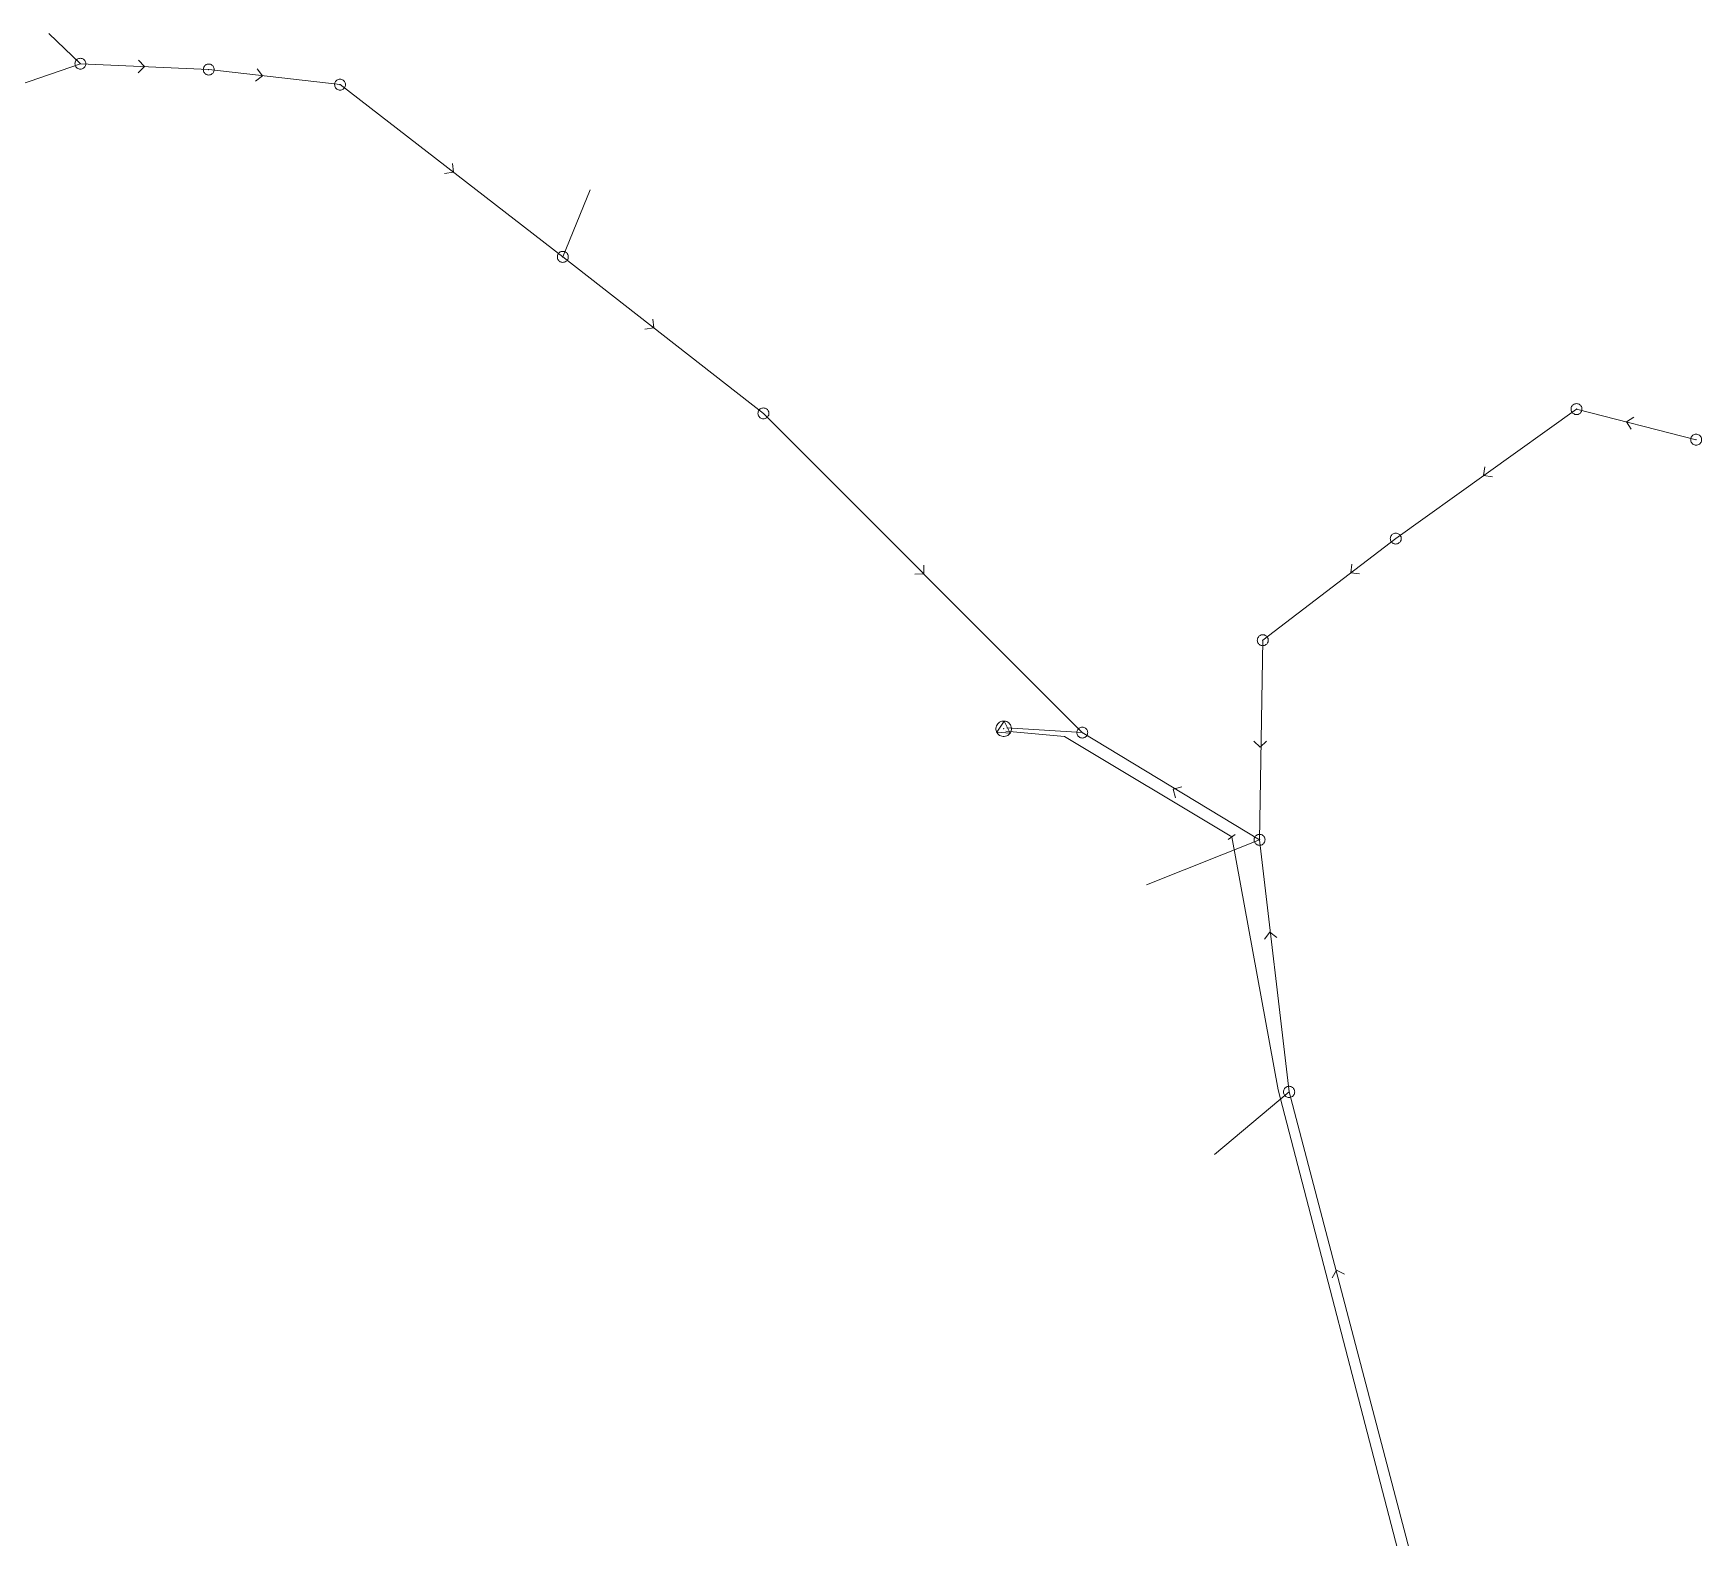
# Model space of a CAD drawing. Header units: metres. Extents: x 25504150 to 25508618, y 6694193 to 6702753.
# Drawn here: x 25507587.8 to 25507727.9, y 6700040.9 to 6700167.3 of the extents above; entities that cross this region are included whole.
import ezdxf

# ---------------------------------------------------------------- set-up
doc = ezdxf.new("R2010")
doc.units = ezdxf.units.M
for name, pattern in [('Paineviemariputket', [0]), ('Paineviemarivarusteet', [0]), ('Psewer_node', [0]), ('Sewer_node', [0]), ('Viemariputket', [0]), ('Viemarivarusteet', [0])]:
    doc.linetypes.add(name, pattern=pattern)
for name, color, linetype, lineweight in [('Paineviemariputket', 7, 'Paineviemariputket', 0), ('Paineviemarivarusteet', 7, 'Paineviemarivarusteet', 0), ('Psewer_node', 7, 'Psewer_node', 0), ('Sewer_node', 7, 'Sewer_node', 0), ('Viemariputket', 7, 'Viemariputket', 0), ('Viemarivarusteet', 7, 'Viemarivarusteet', 0)]:
    doc.layers.add(name, color=color, linetype=linetype, lineweight=lineweight)

msp = doc.modelspace()

# ---------------------------------------------------------------- linework, layer by layer
at = {"layer": 'Paineviemariputket', "color": 1, "linetype": 'Continuous', "lineweight": 15, "flags": 128}
msp.add_lwpolyline([(25507602.35, 6699827.31), (25507629.14, 6699866.3), (25507662.29, 6699901.94), (25507682.75, 6699967.89), (25507701.31, 6700016.16), (25507702.57, 6700039.22), (25507692.34, 6700078.55), (25507688.44, 6700099.8)], dxfattribs=at)
at = {"layer": 'Paineviemariputket', "color": 1, "linetype": 'Continuous', "lineweight": 15}
msp.add_polyline3d([(25507669.48, 6700108.7, -40.38), (25507674.4, 6700108.23, 0), (25507688.44, 6700099.8, 0)], dxfattribs=at)
at = {"layer": 'Paineviemarivarusteet', "color": 32, "true_color": 0xb46600}
msp.add_point((25507669.29, 6700108.89), dxfattribs=at)
at = {"layer": 'Paineviemarivarusteet', "color": 1}
msp.add_point((25507688.44, 6700099.8), dxfattribs=at)
at = {"layer": 'Psewer_node', "color": 14, "linetype": 'Continuous', "true_color": 0xa60000}
for p, q in [((25507668.7, 6700108.6), (25507669.34, 6700109.54)), ((25507669.83, 6700108.52), (25507668.7, 6700108.6)), ((25507669.34, 6700109.54), (25507669.83, 6700108.52))]:
    msp.add_line(p, q, dxfattribs=at)
at = {"layer": 'Psewer_node', "color": 18, "linetype": 'Continuous', "true_color": 0x4c0000}
msp.add_line((25507688.13, 6700099.59), (25507688.74, 6700100.01), dxfattribs=at)
at = {"layer": 'Psewer_node', "color": 14, "linetype": 'Continuous', "true_color": 0xa60000, "flags": 128}
msp.add_lwpolyline([(25507669.94, 6700108.84), (25507669.94, 6700108.94), (25507669.92, 6700109.04), (25507669.89, 6700109.14), (25507669.85, 6700109.23), (25507669.78, 6700109.31), (25507669.71, 6700109.39), (25507669.63, 6700109.45), (25507669.54, 6700109.49), (25507669.44, 6700109.52), (25507669.34, 6700109.54), (25507669.24, 6700109.54), (25507669.14, 6700109.52), (25507669.04, 6700109.49), (25507668.95, 6700109.45), (25507668.87, 6700109.38), (25507668.79, 6700109.31), (25507668.73, 6700109.23), (25507668.69, 6700109.14), (25507668.66, 6700109.04), (25507668.64, 6700108.94), (25507668.64, 6700108.84), (25507668.66, 6700108.74), (25507668.69, 6700108.64), (25507668.73, 6700108.55), (25507668.8, 6700108.47), (25507668.87, 6700108.39), (25507668.95, 6700108.33), (25507669.04, 6700108.29), (25507669.14, 6700108.26), (25507669.24, 6700108.24), (25507669.34, 6700108.24), (25507669.44, 6700108.26), (25507669.54, 6700108.29), (25507669.63, 6700108.33), (25507669.71, 6700108.4), (25507669.79, 6700108.47), (25507669.85, 6700108.55), (25507669.89, 6700108.64), (25507669.92, 6700108.74)], close=True, dxfattribs=at)
at = {"layer": 'Sewer_node', "color": 46, "linetype": 'Continuous', "true_color": 0x7f5f00, "flags": 128}
for points, elevation in [([(25507592.2, 6700164.77), (25507592.19, 6700164.84), (25507592.18, 6700164.91), (25507592.15, 6700164.98), (25507592.11, 6700165.04), (25507592.07, 6700165.1), (25507592.01, 6700165.14), (25507591.95, 6700165.18), (25507591.88, 6700165.21), (25507591.81, 6700165.22), (25507591.74, 6700165.23), (25507591.67, 6700165.22), (25507591.6, 6700165.21), (25507591.53, 6700165.18), (25507591.47, 6700165.14), (25507591.41, 6700165.1), (25507591.37, 6700165.04), (25507591.33, 6700164.98), (25507591.3, 6700164.91), (25507591.29, 6700164.84), (25507591.28, 6700164.77), (25507591.29, 6700164.7), (25507591.3, 6700164.63), (25507591.33, 6700164.56), (25507591.37, 6700164.5), (25507591.41, 6700164.44), (25507591.47, 6700164.4), (25507591.53, 6700164.36), (25507591.6, 6700164.33), (25507591.67, 6700164.32), (25507591.74, 6700164.31), (25507591.81, 6700164.32), (25507591.88, 6700164.33), (25507591.95, 6700164.36), (25507592.01, 6700164.4), (25507592.07, 6700164.44), (25507592.11, 6700164.5), (25507592.15, 6700164.56), (25507592.18, 6700164.63), (25507592.19, 6700164.7)], 100), ([(25507602.98, 6700164.28), (25507602.97, 6700164.35), (25507602.96, 6700164.42), (25507602.93, 6700164.49), (25507602.89, 6700164.55), (25507602.85, 6700164.61), (25507602.79, 6700164.65), (25507602.73, 6700164.69), (25507602.66, 6700164.72), (25507602.59, 6700164.73), (25507602.52, 6700164.74), (25507602.45, 6700164.73), (25507602.38, 6700164.72), (25507602.31, 6700164.69), (25507602.25, 6700164.65), (25507602.19, 6700164.61), (25507602.15, 6700164.55), (25507602.11, 6700164.49), (25507602.08, 6700164.42), (25507602.07, 6700164.35), (25507602.06, 6700164.28), (25507602.07, 6700164.21), (25507602.08, 6700164.14), (25507602.11, 6700164.07), (25507602.15, 6700164.01), (25507602.19, 6700163.95), (25507602.25, 6700163.91), (25507602.31, 6700163.87), (25507602.38, 6700163.84), (25507602.45, 6700163.83), (25507602.52, 6700163.82), (25507602.59, 6700163.83), (25507602.66, 6700163.84), (25507602.73, 6700163.87), (25507602.79, 6700163.91), (25507602.85, 6700163.95), (25507602.89, 6700164.01), (25507602.93, 6700164.07), (25507602.96, 6700164.14), (25507602.97, 6700164.21)], 100), ([(25507614.01, 6700163.01), (25507614, 6700163.08), (25507613.99, 6700163.15), (25507613.96, 6700163.22), (25507613.92, 6700163.28), (25507613.88, 6700163.34), (25507613.82, 6700163.38), (25507613.76, 6700163.42), (25507613.69, 6700163.45), (25507613.62, 6700163.46), (25507613.55, 6700163.47), (25507613.48, 6700163.46), (25507613.41, 6700163.45), (25507613.34, 6700163.42), (25507613.28, 6700163.38), (25507613.22, 6700163.34), (25507613.18, 6700163.28), (25507613.14, 6700163.22), (25507613.11, 6700163.15), (25507613.1, 6700163.08), (25507613.09, 6700163.01), (25507613.1, 6700162.94), (25507613.11, 6700162.87), (25507613.14, 6700162.8), (25507613.18, 6700162.74), (25507613.22, 6700162.68), (25507613.28, 6700162.64), (25507613.34, 6700162.6), (25507613.41, 6700162.57), (25507613.48, 6700162.56), (25507613.55, 6700162.55), (25507613.62, 6700162.56), (25507613.69, 6700162.57), (25507613.76, 6700162.6), (25507613.82, 6700162.64), (25507613.88, 6700162.68), (25507613.92, 6700162.74), (25507613.96, 6700162.8), (25507613.99, 6700162.87), (25507614, 6700162.94)], 100), ([(25507632.72, 6700148.54), (25507632.71, 6700148.61), (25507632.7, 6700148.68), (25507632.67, 6700148.75), (25507632.63, 6700148.81), (25507632.59, 6700148.87), (25507632.53, 6700148.91), (25507632.47, 6700148.95), (25507632.4, 6700148.98), (25507632.33, 6700148.99), (25507632.26, 6700149), (25507632.19, 6700148.99), (25507632.12, 6700148.98), (25507632.05, 6700148.95), (25507631.99, 6700148.91), (25507631.93, 6700148.87), (25507631.89, 6700148.81), (25507631.85, 6700148.75), (25507631.82, 6700148.68), (25507631.81, 6700148.61), (25507631.8, 6700148.54), (25507631.81, 6700148.47), (25507631.82, 6700148.4), (25507631.85, 6700148.33), (25507631.89, 6700148.27), (25507631.93, 6700148.21), (25507631.99, 6700148.17), (25507632.05, 6700148.13), (25507632.12, 6700148.1), (25507632.19, 6700148.09), (25507632.26, 6700148.08), (25507632.33, 6700148.09), (25507632.4, 6700148.1), (25507632.47, 6700148.13), (25507632.53, 6700148.17), (25507632.59, 6700148.21), (25507632.63, 6700148.27), (25507632.67, 6700148.33), (25507632.7, 6700148.4), (25507632.71, 6700148.47)], 100), ([(25507649.57, 6700135.39), (25507649.56, 6700135.46), (25507649.55, 6700135.53), (25507649.52, 6700135.6), (25507649.48, 6700135.66), (25507649.44, 6700135.72), (25507649.38, 6700135.76), (25507649.32, 6700135.8), (25507649.25, 6700135.83), (25507649.18, 6700135.84), (25507649.11, 6700135.85), (25507649.04, 6700135.84), (25507648.97, 6700135.83), (25507648.9, 6700135.8), (25507648.84, 6700135.76), (25507648.78, 6700135.72), (25507648.74, 6700135.66), (25507648.7, 6700135.6), (25507648.67, 6700135.53), (25507648.66, 6700135.46), (25507648.65, 6700135.39), (25507648.66, 6700135.32), (25507648.67, 6700135.25), (25507648.7, 6700135.18), (25507648.74, 6700135.12), (25507648.78, 6700135.06), (25507648.84, 6700135.02), (25507648.9, 6700134.98), (25507648.97, 6700134.95), (25507649.04, 6700134.94), (25507649.11, 6700134.93), (25507649.18, 6700134.94), (25507649.25, 6700134.95), (25507649.32, 6700134.98), (25507649.38, 6700135.02), (25507649.44, 6700135.06), (25507649.48, 6700135.12), (25507649.52, 6700135.18), (25507649.55, 6700135.25), (25507649.56, 6700135.32)], 100), ([(25507717.86, 6700135.75), (25507717.85, 6700135.82), (25507717.84, 6700135.89), (25507717.81, 6700135.96), (25507717.77, 6700136.02), (25507717.73, 6700136.08), (25507717.67, 6700136.12), (25507717.61, 6700136.16), (25507717.54, 6700136.19), (25507717.47, 6700136.2), (25507717.4, 6700136.21), (25507717.33, 6700136.2), (25507717.26, 6700136.19), (25507717.19, 6700136.16), (25507717.13, 6700136.12), (25507717.07, 6700136.08), (25507717.03, 6700136.02), (25507716.99, 6700135.96), (25507716.96, 6700135.89), (25507716.95, 6700135.82), (25507716.94, 6700135.75), (25507716.95, 6700135.68), (25507716.96, 6700135.61), (25507716.99, 6700135.54), (25507717.03, 6700135.48), (25507717.07, 6700135.42), (25507717.13, 6700135.38), (25507717.19, 6700135.34), (25507717.26, 6700135.31), (25507717.33, 6700135.3), (25507717.4, 6700135.29), (25507717.47, 6700135.3), (25507717.54, 6700135.31), (25507717.61, 6700135.34), (25507717.67, 6700135.38), (25507717.73, 6700135.42), (25507717.77, 6700135.48), (25507717.81, 6700135.54), (25507717.84, 6700135.61), (25507717.85, 6700135.68)], 39.87), ([(25507727.91, 6700133.18), (25507727.9, 6700133.25), (25507727.89, 6700133.32), (25507727.86, 6700133.39), (25507727.82, 6700133.45), (25507727.78, 6700133.51), (25507727.72, 6700133.55), (25507727.66, 6700133.59), (25507727.59, 6700133.62), (25507727.52, 6700133.63), (25507727.45, 6700133.64), (25507727.38, 6700133.63), (25507727.31, 6700133.62), (25507727.24, 6700133.59), (25507727.18, 6700133.55), (25507727.12, 6700133.51), (25507727.08, 6700133.45), (25507727.04, 6700133.39), (25507727.01, 6700133.32), (25507727, 6700133.25), (25507726.99, 6700133.18), (25507727, 6700133.11), (25507727.01, 6700133.04), (25507727.04, 6700132.97), (25507727.08, 6700132.91), (25507727.12, 6700132.85), (25507727.18, 6700132.81), (25507727.24, 6700132.77), (25507727.31, 6700132.74), (25507727.38, 6700132.73), (25507727.45, 6700132.72), (25507727.52, 6700132.73), (25507727.59, 6700132.74), (25507727.66, 6700132.77), (25507727.72, 6700132.81), (25507727.78, 6700132.85), (25507727.82, 6700132.91), (25507727.86, 6700132.97), (25507727.89, 6700133.04), (25507727.9, 6700133.11)], 40.83), ([(25507702.68, 6700124.87), (25507702.67, 6700124.94), (25507702.66, 6700125.01), (25507702.63, 6700125.08), (25507702.59, 6700125.14), (25507702.55, 6700125.2), (25507702.49, 6700125.24), (25507702.43, 6700125.28), (25507702.36, 6700125.31), (25507702.29, 6700125.32), (25507702.22, 6700125.33), (25507702.15, 6700125.32), (25507702.08, 6700125.31), (25507702.01, 6700125.28), (25507701.95, 6700125.24), (25507701.89, 6700125.2), (25507701.85, 6700125.14), (25507701.81, 6700125.08), (25507701.78, 6700125.01), (25507701.77, 6700124.94), (25507701.76, 6700124.87), (25507701.77, 6700124.8), (25507701.78, 6700124.73), (25507701.81, 6700124.66), (25507701.85, 6700124.6), (25507701.89, 6700124.54), (25507701.95, 6700124.5), (25507702.01, 6700124.46), (25507702.08, 6700124.43), (25507702.15, 6700124.42), (25507702.22, 6700124.41), (25507702.29, 6700124.42), (25507702.36, 6700124.43), (25507702.43, 6700124.46), (25507702.49, 6700124.5), (25507702.55, 6700124.54), (25507702.59, 6700124.6), (25507702.63, 6700124.66), (25507702.66, 6700124.73), (25507702.67, 6700124.8)], 40.07), ([(25507691.51, 6700116.33), (25507691.5, 6700116.4), (25507691.49, 6700116.47), (25507691.46, 6700116.54), (25507691.42, 6700116.6), (25507691.38, 6700116.66), (25507691.32, 6700116.7), (25507691.26, 6700116.74), (25507691.19, 6700116.77), (25507691.12, 6700116.78), (25507691.05, 6700116.79), (25507690.98, 6700116.78), (25507690.91, 6700116.77), (25507690.84, 6700116.74), (25507690.78, 6700116.7), (25507690.72, 6700116.66), (25507690.68, 6700116.6), (25507690.64, 6700116.54), (25507690.61, 6700116.47), (25507690.6, 6700116.4), (25507690.59, 6700116.33), (25507690.6, 6700116.26), (25507690.61, 6700116.19), (25507690.64, 6700116.12), (25507690.68, 6700116.06), (25507690.72, 6700116), (25507690.78, 6700115.96), (25507690.84, 6700115.92), (25507690.91, 6700115.89), (25507690.98, 6700115.88), (25507691.05, 6700115.87), (25507691.12, 6700115.88), (25507691.19, 6700115.89), (25507691.26, 6700115.92), (25507691.32, 6700115.96), (25507691.38, 6700116), (25507691.42, 6700116.06), (25507691.46, 6700116.12), (25507691.49, 6700116.19), (25507691.5, 6700116.26)], 39.67), ([(25507676.35, 6700108.57), (25507676.34, 6700108.64), (25507676.33, 6700108.71), (25507676.3, 6700108.78), (25507676.26, 6700108.84), (25507676.22, 6700108.9), (25507676.16, 6700108.94), (25507676.1, 6700108.98), (25507676.03, 6700109.01), (25507675.96, 6700109.02), (25507675.89, 6700109.03), (25507675.82, 6700109.02), (25507675.75, 6700109.01), (25507675.68, 6700108.98), (25507675.62, 6700108.94), (25507675.56, 6700108.9), (25507675.52, 6700108.84), (25507675.48, 6700108.78), (25507675.45, 6700108.71), (25507675.44, 6700108.64), (25507675.43, 6700108.57), (25507675.44, 6700108.5), (25507675.45, 6700108.43), (25507675.48, 6700108.36), (25507675.52, 6700108.3), (25507675.56, 6700108.24), (25507675.62, 6700108.2), (25507675.68, 6700108.16), (25507675.75, 6700108.13), (25507675.82, 6700108.12), (25507675.89, 6700108.11), (25507675.96, 6700108.12), (25507676.03, 6700108.13), (25507676.1, 6700108.16), (25507676.16, 6700108.2), (25507676.22, 6700108.24), (25507676.26, 6700108.3), (25507676.3, 6700108.36), (25507676.33, 6700108.43), (25507676.34, 6700108.5)], 40.16), ([(25507691.24, 6700099.56), (25507691.23, 6700099.63), (25507691.22, 6700099.7), (25507691.19, 6700099.77), (25507691.15, 6700099.83), (25507691.11, 6700099.89), (25507691.05, 6700099.93), (25507690.99, 6700099.97), (25507690.92, 6700100), (25507690.85, 6700100.01), (25507690.78, 6700100.02), (25507690.71, 6700100.01), (25507690.64, 6700100), (25507690.57, 6700099.97), (25507690.51, 6700099.93), (25507690.45, 6700099.89), (25507690.41, 6700099.83), (25507690.37, 6700099.77), (25507690.34, 6700099.7), (25507690.33, 6700099.63), (25507690.32, 6700099.56), (25507690.33, 6700099.49), (25507690.34, 6700099.42), (25507690.37, 6700099.35), (25507690.41, 6700099.29), (25507690.45, 6700099.23), (25507690.51, 6700099.19), (25507690.57, 6700099.15), (25507690.64, 6700099.12), (25507690.71, 6700099.11), (25507690.78, 6700099.1), (25507690.85, 6700099.11), (25507690.92, 6700099.12), (25507690.99, 6700099.15), (25507691.05, 6700099.19), (25507691.11, 6700099.23), (25507691.15, 6700099.29), (25507691.19, 6700099.35), (25507691.22, 6700099.42), (25507691.23, 6700099.49)], 39.85), ([(25507693.73, 6700078.38), (25507693.72, 6700078.45), (25507693.71, 6700078.53), (25507693.68, 6700078.59), (25507693.64, 6700078.66), (25507693.59, 6700078.71), (25507693.54, 6700078.76), (25507693.47, 6700078.8), (25507693.41, 6700078.83), (25507693.33, 6700078.84), (25507693.26, 6700078.85), (25507693.19, 6700078.84), (25507693.11, 6700078.83), (25507693.05, 6700078.8), (25507692.98, 6700078.76), (25507692.93, 6700078.71), (25507692.88, 6700078.66), (25507692.84, 6700078.59), (25507692.81, 6700078.53), (25507692.8, 6700078.45), (25507692.79, 6700078.38), (25507692.8, 6700078.31), (25507692.81, 6700078.23), (25507692.84, 6700078.17), (25507692.88, 6700078.1), (25507692.93, 6700078.05), (25507692.98, 6700078), (25507693.05, 6700077.96), (25507693.11, 6700077.93), (25507693.19, 6700077.92), (25507693.26, 6700077.91), (25507693.33, 6700077.92), (25507693.41, 6700077.93), (25507693.47, 6700077.96), (25507693.54, 6700078), (25507693.59, 6700078.05), (25507693.64, 6700078.1), (25507693.68, 6700078.17), (25507693.71, 6700078.23), (25507693.72, 6700078.31)], 40.81)]:
    msp.add_lwpolyline(points, close=True, dxfattribs=dict(at, elevation=elevation))
for points in [[(25507596.59, 6700164.01), (25507597.13, 6700164.53), (25507596.63, 6700165.07)], [(25507606.45, 6700163.29), (25507607.04, 6700163.76), (25507606.58, 6700164.34)], [(25507622.33, 6700155.54), (25507623.07, 6700155.65), (25507622.98, 6700156.38)], [(25507639.15, 6700142.47), (25507639.9, 6700142.58), (25507639.81, 6700143.31)], [(25507722.22, 6700135.08), (25507721.59, 6700134.68), (25507721.98, 6700134.05)], [(25507709.71, 6700130.91), (25507709.6, 6700130.17), (25507710.34, 6700130.06)], [(25507661.83, 6700121.89), (25507662.58, 6700121.9), (25507662.58, 6700122.64)], [(25507698.53, 6700122.73), (25507698.45, 6700121.99), (25507699.18, 6700121.9)], [(25507690.31, 6700107.86), (25507690.84, 6700107.34), (25507691.37, 6700107.86)], [(25507684.25, 6700104.02), (25507683.52, 6700103.82), (25507683.71, 6700103.1)], [(25507692.24, 6700091.36), (25507691.63, 6700091.8), (25507691.19, 6700091.21)], [(25507697.9, 6700063.06), (25507697.24, 6700063.41), (25507696.88, 6700062.77)]]:
    msp.add_lwpolyline(points, dxfattribs=at)
at = {"layer": 'Viemariputket', "color": 1, "linetype": 'Continuous', "lineweight": 15}
for p, q in [((25507591.74, 6700164.77, 39.46), (25507589.1, 6700167.32, 39.54)), ((25507574.73, 6700158.86, 39.53), (25507591.74, 6700164.77, 39.37)), ((25507591.74, 6700164.77, 39.38), (25507602.52, 6700164.28, 39.04)), ((25507602.52, 6700164.28, 39.04), (25507613.55, 6700163.01, 38.71)), ((25507613.55, 6700163.01, 38.71), (25507632.26, 6700148.54, 38.36)), ((25507632.26, 6700148.54, 38.46), (25507634.56, 6700154.17, 38.58)), ((25507632.26, 6700148.54, 38.36), (25507649.11, 6700135.39, 37.79)), ((25507649.11, 6700135.39, 37.79), (25507675.89, 6700108.57, 37.56)), ((25507717.4, 6700135.75), (25507702.22, 6700124.87)), ((25507727.45, 6700133.18), (25507717.4, 6700135.75)), ((25507702.22, 6700124.87), (25507691.05, 6700116.33)), ((25507690.78, 6700099.56, 37.61), (25507691.05, 6700116.33, 37.82)), ((25507675.89, 6700108.57), (25507669.55, 6700108.98, -40.38)), ((25507690.78, 6700099.56, 37.59), (25507675.89, 6700108.57, 37.49)), ((25507690.78, 6700099.56, 37.64), (25507681.27, 6700095.78, 37.71)), ((25507693.26, 6700078.38, 39.1), (25507690.78, 6700099.56, 37.63)), ((25507693.26, 6700078.38, 39.18), (25507687, 6700073.12, 39.21)), ((25507703.52, 6700039.34, 40.56), (25507693.26, 6700078.38, 39.13))]:
    msp.add_line(p, q, dxfattribs=at)
at = {"layer": 'Viemarivarusteet', "color": 1}
for p in [(25507591.74, 6700164.77, 100), (25507602.52, 6700164.28, 100), (25507613.55, 6700163.01, 100), (25507632.26, 6700148.54, 100), (25507649.11, 6700135.39, 100), (25507717.4, 6700135.75, 39.87), (25507727.45, 6700133.18, 40.83), (25507702.22, 6700124.87, 40.07), (25507691.05, 6700116.33, 39.67), (25507675.89, 6700108.57, 40.16), (25507690.78, 6700099.56, 39.85), (25507693.26, 6700078.38, 40.81)]:
    msp.add_point(p, dxfattribs=at)

doc.saveas('drawing.dxf')
